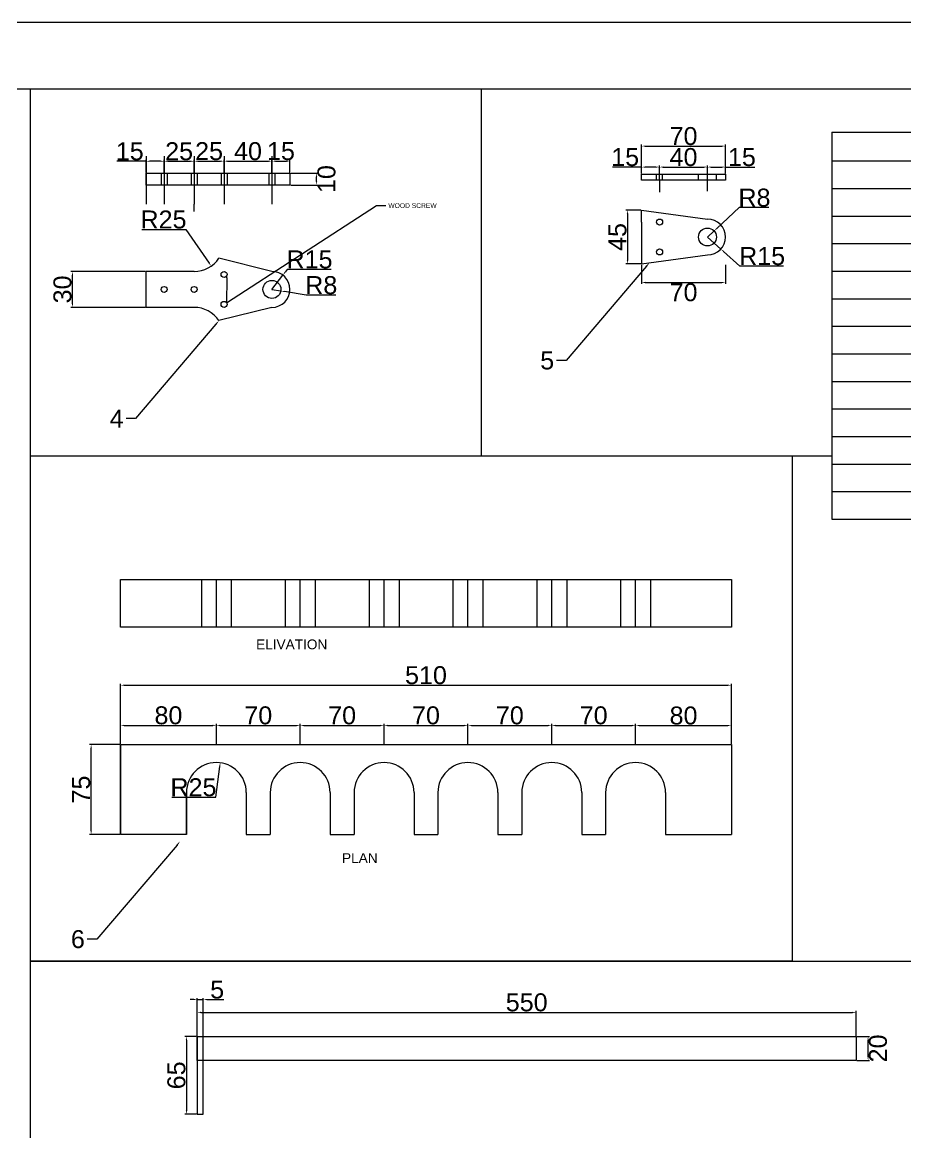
# Model space of a CAD drawing. Header units: millimetres. Extents: x -3009 to 55097, y -2803 to 5841.
# Drawn here: x 35352 to 36090, y -613 to 314 of the extents above; entities that cross this region are included whole.
import ezdxf
from ezdxf import colors
from ezdxf.entities.mleader import LeaderData, LeaderLine
from ezdxf.math import Vec2, Vec3

# ---------------------------------------------------------------- set-up
doc = ezdxf.new("R2010")
doc.units = ezdxf.units.MM
doc.layers.add('DIM', color=10, linetype='Continuous')
doc.layers.add('SC', color=5, linetype='Continuous')
doc.layers.add('PDF_PDF_PDF_NAME PLATE', color=230, linetype='Continuous', true_color=0xff007f)
doc.styles.get("Standard").update_dxf_attribs({"font": 'arial.ttf', "height": 15})
doc.dimstyles.new('DIM', dxfattribs={"dimtxt": 15, "dimasz": 3, "dimexe": 1.25, "dimexo": 0.625, "dimtad": 2, "dimtoh": 1, "dimdec": 0, "dimtxsty": 'Standard', "dimcen": 2.5, "dimclrd": 1, "dimclre": 4, "dimclrt": 1, "dimadec": 0, "dimazin": 0, "dimtfac": 1, "dimtdec": 0, "dimtmove": 0, "dimatfit": 3, "dimfxl": 1, "dimtfillclr": 4, "dimarcsym": 0})

# ---------------------------------------------------------------- blocks, each defined once
blk = doc.blocks.new('*T367')
at = {"layer": 'SC', "color": 0, "linetype": 'ByBlock', "lineweight": -2, "transparency": 16777216}
for p, q in [((0, 0), (577.34, 0)), ((0, 0), (0, -323.12)), ((577.34, 0), (577.34, -323.12)), ((0, -23.91), (577.34, -23.91)), ((192.45, -23.91), (192.45, -323.12)), ((384.89, -23.91), (384.89, -323.12)), ((0, -46.92), (577.34, -46.92)), ((0, -69.94), (577.34, -69.94)), ((0, -92.96), (577.34, -92.96)), ((0, -115.97), (577.34, -115.97)), ((0, -138.99), (577.34, -138.99)), ((0, -162.01), (577.34, -162.01)), ((0, -185.02), (577.34, -185.02)), ((0, -208.04), (577.34, -208.04)), ((0, -231.05), (577.34, -231.05)), ((0, -254.07), (577.34, -254.07)), ((0, -277.09), (577.34, -277.09)), ((0, -300.1), (577.34, -300.1)), ((0, -323.12), (577.34, -323.12))]:
    blk.add_line(p, q, dxfattribs=at)
at = {"layer": 'SC', "color": 0, "transparency": 16777216, "attachment_point": 5}
for s, insert, char_height, width in [('DATAILS OF PARTS', (288.67, -11.95), 6.6811, 576.0044), ('ITEM NO.', (96.22, -35.42), 6.681, 191.1106), ('MATERIAL', (288.67, -35.42), 6.681, 191.1106), ('QTY REQD', (481.12, -35.42), 6.681, 191.1106), ('1', (96.22, -58.43), 6.68, 191.1106), ('TEAKWOOD POLISHED', (288.67, -58.43), 6.6811, 191.1106), ('8', (481.12, -58.43), 6.68, 191.1106), ('2', (96.22, -81.45), 6.68, 191.1106), ('TEAKWOOD POLISHED', (288.67, -81.45), 6.6811, 191.1106), ('4', (481.12, -81.45), 6.68, 191.1106), ('3', (96.22, -104.46), 6.68, 191.1106), ('MS GALVD SHEET(16G)', (288.67, -104.46), 6.6811, 191.1106), ('4', (481.12, -104.46), 6.68, 191.1106), ('4', (96.22, -127.48), 6.68, 191.1106), ('AL ALLOY', (288.67, -127.48), 6.681, 191.1106), ('4', (481.12, -127.48), 6.68, 191.1106), ('5', (96.22, -150.5), 6.68, 191.1106), ('AL ALLOY', (288.67, -150.5), 6.681, 191.1106), ('4', (481.12, -150.5), 6.68, 191.1106), ('6', (96.22, -173.51), 6.68, 191.1106), ('TEAKWOOD POLISHED', (288.67, -173.51), 6.6811, 191.1106), ('4', (481.12, -173.51), 6.68, 191.1106), ('7', (96.22, -196.53), 6.68, 191.1106), ('14G AL ALLOY SHEET', (288.67, -196.53), 6.6811, 191.1106), ('4', (481.12, -196.53), 6.68, 191.1106), ('8', (96.22, -219.55), 6.68, 191.1106), ('TEAKWOOD POLISHED', (288.67, -219.55), 6.6811, 191.1106), ('4', (481.12, -219.55), 6.68, 191.1106), ('9', (96.22, -242.56), 6.68, 191.1106), ('TEAKWOOD POLISHED', (288.67, -242.56), 6.6811, 191.1106), ('4', (481.12, -242.56), 6.68, 191.1106), ('10', (96.22, -265.58), 6.681, 191.1106), ('AL ALLOY', (288.67, -265.58), 6.681, 191.1106), ('24', (481.12, -265.58), 6.681, 191.1106), ('11', (96.22, -288.59), 6.681, 191.1106), ('TEAKWOOD POLISHED', (288.67, -288.59), 6.6811, 191.1106), ('8', (481.12, -288.59), 6.68, 191.1106), ('12', (96.22, -311.61), 6.681, 191.1106), ('TEAKWOOD POLISHED', (288.67, -311.61), 6.6811, 191.1106), ('8', (481.12, -311.61), 6.68, 191.1106)]:
    blk.add_mtext(s, dxfattribs=dict(at, insert=insert, char_height=char_height, width=width))
blk = doc.blocks.new('*D427')
at = {"layer": 'Defpoints', "color": 0, "transparency": 16777216}
for p in [(35455.61, 197.87), (35455.61, 187.99), (35470.61, 187.99)]:
    blk.add_point(p, dxfattribs=at)
at = {"layer": 'DIM', "color": 1, "lineweight": -2, "transparency": 16777216}
for p, q in [((35455.61, 197.87), (35431.17, 197.87)), ((35467.61, 197.87), (35458.61, 197.87))]:
    blk.add_line(p, q, dxfattribs=at)
at = {"layer": 'DIM', "color": 4, "lineweight": -2, "transparency": 16777216}
for p, q in [((35455.61, 188.62), (35455.61, 199.12)), ((35470.61, 188.62), (35470.61, 199.12))]:
    blk.add_line(p, q, dxfattribs=at)
at = {"layer": 'DIM', "color": 1, "transparency": 16777216}
for points in [[(35458.61, 198.37), (35458.61, 197.37), (35455.61, 197.87)], [(35467.61, 198.37), (35467.61, 197.37), (35470.61, 197.87)]]:
    blk.add_solid(points, dxfattribs=at)
at = {"layer": 'DIM', "color": 1, "transparency": 16777216, "insert": (35441.89, 206.16), "char_height": 15, "attachment_point": 5}
blk.add_mtext('15', dxfattribs=at)
blk = doc.blocks.new('*D428')
at = {"layer": 'Defpoints', "color": 0, "transparency": 16777216}
for p in [(35495.61, 197.87), (35470.61, 187.99), (35495.61, 187.99)]:
    blk.add_point(p, dxfattribs=at)
at = {"layer": 'DIM', "color": 4, "lineweight": -2, "transparency": 16777216}
for p, q in [((35470.61, 188.62), (35470.61, 199.12)), ((35495.61, 188.62), (35495.61, 199.12))]:
    blk.add_line(p, q, dxfattribs=at)
at = {"layer": 'DIM', "color": 1, "lineweight": -2, "transparency": 16777216}
blk.add_line((35473.61, 197.87), (35492.61, 197.87), dxfattribs=at)
at = {"layer": 'DIM', "color": 1, "transparency": 16777216}
for points in [[(35473.61, 198.37), (35473.61, 197.37), (35470.61, 197.87)], [(35492.61, 198.37), (35492.61, 197.37), (35495.61, 197.87)]]:
    blk.add_solid(points, dxfattribs=at)
at = {"layer": 'DIM', "color": 1, "transparency": 16777216, "insert": (35483.11, 206.16), "char_height": 15, "attachment_point": 5}
blk.add_mtext('25', dxfattribs=at)
blk = doc.blocks.new('*D429')
at = {"layer": 'Defpoints', "color": 0, "transparency": 16777216}
for p in [(35520.61, 197.94), (35495.61, 187.99), (35520.61, 187.99)]:
    blk.add_point(p, dxfattribs=at)
at = {"layer": 'DIM', "color": 4, "lineweight": -2, "transparency": 16777216}
for p, q in [((35495.61, 188.62), (35495.61, 199.19)), ((35520.61, 188.62), (35520.61, 199.19))]:
    blk.add_line(p, q, dxfattribs=at)
at = {"layer": 'DIM', "color": 1, "lineweight": -2, "transparency": 16777216}
blk.add_line((35498.61, 197.94), (35517.61, 197.94), dxfattribs=at)
at = {"layer": 'DIM', "color": 1, "transparency": 16777216}
for points in [[(35498.61, 198.44), (35498.61, 197.44), (35495.61, 197.94)], [(35517.61, 198.44), (35517.61, 197.44), (35520.61, 197.94)]]:
    blk.add_solid(points, dxfattribs=at)
at = {"layer": 'DIM', "color": 1, "transparency": 16777216, "insert": (35508.11, 206.22), "char_height": 15, "attachment_point": 5}
blk.add_mtext('25', dxfattribs=at)
blk = doc.blocks.new('*D430')
at = {"layer": 'Defpoints', "color": 0, "transparency": 16777216}
for p in [(35560.61, 197.94), (35520.61, 187.99), (35560.61, 187.99)]:
    blk.add_point(p, dxfattribs=at)
at = {"layer": 'DIM', "color": 4, "lineweight": -2, "transparency": 16777216}
for p, q in [((35520.61, 188.62), (35520.61, 199.19)), ((35560.61, 188.62), (35560.61, 199.19))]:
    blk.add_line(p, q, dxfattribs=at)
at = {"layer": 'DIM', "color": 1, "lineweight": -2, "transparency": 16777216}
blk.add_line((35523.61, 197.94), (35557.61, 197.94), dxfattribs=at)
at = {"layer": 'DIM', "color": 1, "transparency": 16777216}
for points in [[(35523.61, 198.44), (35523.61, 197.44), (35520.61, 197.94)], [(35557.61, 198.44), (35557.61, 197.44), (35560.61, 197.94)]]:
    blk.add_solid(points, dxfattribs=at)
at = {"layer": 'DIM', "color": 1, "transparency": 16777216, "insert": (35540.61, 206.22), "char_height": 15, "attachment_point": 5}
blk.add_mtext('40', dxfattribs=at)
blk = doc.blocks.new('*D431')
at = {"layer": 'Defpoints', "color": 0, "transparency": 16777216}
for p in [(35575.61, 197.94), (35560.61, 187.99), (35575.61, 187.99)]:
    blk.add_point(p, dxfattribs=at)
at = {"layer": 'DIM', "color": 4, "lineweight": -2, "transparency": 16777216}
for p, q in [((35560.61, 188.62), (35560.61, 199.19)), ((35575.61, 188.62), (35575.61, 199.19))]:
    blk.add_line(p, q, dxfattribs=at)
at = {"layer": 'DIM', "color": 1, "lineweight": -2, "transparency": 16777216}
blk.add_line((35563.61, 197.94), (35572.61, 197.94), dxfattribs=at)
at = {"layer": 'DIM', "color": 1, "transparency": 16777216}
for points in [[(35563.61, 198.44), (35563.61, 197.44), (35560.61, 197.94)], [(35572.61, 198.44), (35572.61, 197.44), (35575.61, 197.94)]]:
    blk.add_solid(points, dxfattribs=at)
at = {"layer": 'DIM', "color": 1, "transparency": 16777216, "insert": (35568.11, 206.22), "char_height": 15, "attachment_point": 5}
blk.add_mtext('15', dxfattribs=at)
blk = doc.blocks.new('*D432')
at = {"layer": 'Defpoints', "color": 0, "transparency": 16777216}
for p in [(35575.61, 187.99), (35597.87, 187.99), (35575.61, 177.99)]:
    blk.add_point(p, dxfattribs=at)
at = {"layer": 'DIM', "color": 4, "lineweight": -2, "transparency": 16777216}
for p, q in [((35576.23, 187.99), (35599.12, 187.99)), ((35576.23, 177.99), (35599.12, 177.99))]:
    blk.add_line(p, q, dxfattribs=at)
at = {"layer": 'DIM', "color": 1, "lineweight": -2, "transparency": 16777216}
blk.add_line((35597.87, 180.99), (35597.87, 184.99), dxfattribs=at)
at = {"layer": 'DIM', "color": 1, "transparency": 16777216}
for points in [[(35597.37, 184.99), (35598.37, 184.99), (35597.87, 187.99)], [(35597.37, 180.99), (35598.37, 180.99), (35597.87, 177.99)]]:
    blk.add_solid(points, dxfattribs=at)
at = {"layer": 'DIM', "color": 1, "transparency": 16777216, "insert": (35606.16, 182.99), "char_height": 15, "attachment_point": 5, "rotation": 90}
blk.add_mtext('10', dxfattribs=at)
blk = doc.blocks.new('*D375')
at = {"layer": 'Defpoints', "color": 0, "transparency": 16777216}
for p in [(35569.71, 102.77), (35560.61, 90.84)]:
    blk.add_point(p, dxfattribs=at)
at = {"layer": 'DIM', "color": 1, "lineweight": -2, "transparency": 16777216}
for p, q in [((35560.61, 90.84), (35569.71, 102.77)), ((35573.35, 107.54), (35571.53, 105.15)), ((35609.93, 107.54), (35573.35, 107.54))]:
    blk.add_line(p, q, dxfattribs=at)
at = {"layer": 'DIM', "color": 1, "transparency": 16777216}
blk.add_solid([(35571.13, 105.46), (35571.93, 104.85), (35569.71, 102.77)], dxfattribs=at)
at = {"layer": 'DIM', "color": 1, "transparency": 16777216, "insert": (35591.95, 115.82), "char_height": 15, "attachment_point": 5}
blk.add_mtext('R15', dxfattribs=at)
blk = doc.blocks.new('*D376')
at = {"layer": 'Defpoints', "color": 0, "transparency": 16777216}
for p in [(35560.61, 90.84), (35568.01, 89.6)]:
    blk.add_point(p, dxfattribs=at)
at = {"layer": 'DIM', "color": 1, "lineweight": -2, "transparency": 16777216}
for p, q in [((35560.61, 90.84), (35568.01, 89.6)), ((35589.03, 86.07), (35570.96, 89.1)), ((35613.87, 86.07), (35589.03, 86.07))]:
    blk.add_line(p, q, dxfattribs=at)
at = {"layer": 'DIM', "color": 1, "transparency": 16777216}
blk.add_solid([(35571.05, 89.6), (35570.88, 88.61), (35568.01, 89.6)], dxfattribs=at)
at = {"layer": 'DIM', "color": 1, "transparency": 16777216, "insert": (35601.76, 94.35), "char_height": 15, "attachment_point": 5}
blk.add_mtext('R8', dxfattribs=at)
blk = doc.blocks.new('*D377')
at = {"layer": 'Defpoints', "color": 0, "transparency": 16777216}
for p in [(35495.61, 130.84), (35509.86, 110.3)]:
    blk.add_point(p, dxfattribs=at)
at = {"layer": 'DIM', "color": 1, "lineweight": -2, "transparency": 16777216}
for p, q in [((35452.08, 140.87), (35488.66, 140.87)), ((35488.66, 140.87), (35508.15, 112.76))]:
    blk.add_line(p, q, dxfattribs=at)
at = {"layer": 'DIM', "color": 1, "transparency": 16777216}
blk.add_solid([(35508.56, 113.05), (35507.74, 112.48), (35509.86, 110.3)], dxfattribs=at)
at = {"layer": 'DIM', "color": 1, "transparency": 16777216, "insert": (35470.05, 149.15), "char_height": 15, "attachment_point": 5}
blk.add_mtext('R25', dxfattribs=at)
blk = doc.blocks.new('*D433')
at = {"layer": 'Defpoints', "color": 0, "transparency": 16777216}
for p in [(35394.06, 105.84), (35455.61, 105.84), (35455.61, 75.84)]:
    blk.add_point(p, dxfattribs=at)
at = {"layer": 'DIM', "color": 4, "lineweight": -2, "transparency": 16777216}
for p, q in [((35454.98, 105.84), (35392.81, 105.84)), ((35454.98, 75.84), (35392.81, 75.84))]:
    blk.add_line(p, q, dxfattribs=at)
at = {"layer": 'DIM', "color": 1, "lineweight": -2, "transparency": 16777216}
blk.add_line((35394.06, 78.84), (35394.06, 102.84), dxfattribs=at)
at = {"layer": 'DIM', "color": 1, "transparency": 16777216}
for points in [[(35393.56, 102.84), (35394.56, 102.84), (35394.06, 105.84)], [(35393.56, 78.84), (35394.56, 78.84), (35394.06, 75.84)]]:
    blk.add_solid(points, dxfattribs=at)
at = {"layer": 'DIM', "color": 1, "transparency": 16777216, "insert": (35385.77, 90.84), "char_height": 15, "attachment_point": 5, "rotation": 90}
blk.add_mtext('30', dxfattribs=at)
blk = doc.blocks.new('*D423')
at = {"layer": 'Defpoints', "color": 0, "transparency": 16777216}
for p in [(35939.19, 210.52), (35869.19, 187.14), (35939.19, 187.14)]:
    blk.add_point(p, dxfattribs=at)
at = {"layer": 'DIM', "color": 4, "lineweight": -2, "transparency": 16777216}
for p, q in [((35869.19, 187.77), (35869.19, 211.77)), ((35939.19, 187.77), (35939.19, 211.77))]:
    blk.add_line(p, q, dxfattribs=at)
at = {"layer": 'DIM', "color": 1, "lineweight": -2, "transparency": 16777216}
blk.add_line((35872.19, 210.52), (35936.19, 210.52), dxfattribs=at)
at = {"layer": 'DIM', "color": 1, "transparency": 16777216}
for points in [[(35872.19, 211.02), (35872.19, 210.02), (35869.19, 210.52)], [(35936.19, 211.02), (35936.19, 210.02), (35939.19, 210.52)]]:
    blk.add_solid(points, dxfattribs=at)
at = {"layer": 'DIM', "color": 1, "transparency": 16777216, "insert": (35904.19, 218.81), "char_height": 15, "attachment_point": 5}
blk.add_mtext('70', dxfattribs=at)
blk = doc.blocks.new('*D424')
at = {"layer": 'Defpoints', "color": 0, "transparency": 16777216}
for p in [(35869.19, 193), (35869.19, 187.14), (35884.19, 187.14)]:
    blk.add_point(p, dxfattribs=at)
at = {"layer": 'DIM', "color": 1, "lineweight": -2, "transparency": 16777216}
for p, q in [((35869.19, 193), (35844.75, 193)), ((35881.19, 193), (35872.19, 193))]:
    blk.add_line(p, q, dxfattribs=at)
at = {"layer": 'DIM', "color": 4, "lineweight": -2, "transparency": 16777216}
for p, q in [((35869.19, 187.77), (35869.19, 194.25)), ((35884.19, 187.77), (35884.19, 194.25))]:
    blk.add_line(p, q, dxfattribs=at)
at = {"layer": 'DIM', "color": 1, "transparency": 16777216}
for points in [[(35872.19, 193.5), (35872.19, 192.5), (35869.19, 193)], [(35881.19, 193.5), (35881.19, 192.5), (35884.19, 193)]]:
    blk.add_solid(points, dxfattribs=at)
at = {"layer": 'DIM', "color": 1, "transparency": 16777216, "insert": (35855.47, 201.28), "char_height": 15, "attachment_point": 5}
blk.add_mtext('15', dxfattribs=at)
blk = doc.blocks.new('*D425')
at = {"layer": 'Defpoints', "color": 0, "transparency": 16777216}
for p in [(35884.19, 187.14), (35924.19, 193), (35924.19, 187.14)]:
    blk.add_point(p, dxfattribs=at)
at = {"layer": 'DIM', "color": 4, "lineweight": -2, "transparency": 16777216}
for p, q in [((35884.19, 187.77), (35884.19, 194.25)), ((35924.19, 187.77), (35924.19, 194.25))]:
    blk.add_line(p, q, dxfattribs=at)
at = {"layer": 'DIM', "color": 1, "lineweight": -2, "transparency": 16777216}
blk.add_line((35887.19, 193), (35921.19, 193), dxfattribs=at)
at = {"layer": 'DIM', "color": 1, "transparency": 16777216}
for points in [[(35887.19, 193.5), (35887.19, 192.5), (35884.19, 193)], [(35921.19, 193.5), (35921.19, 192.5), (35924.19, 193)]]:
    blk.add_solid(points, dxfattribs=at)
at = {"layer": 'DIM', "color": 1, "transparency": 16777216, "insert": (35904.19, 201.28), "char_height": 15, "attachment_point": 5}
blk.add_mtext('40', dxfattribs=at)
blk = doc.blocks.new('*D371')
at = {"layer": 'Defpoints', "color": 0, "transparency": 16777216}
for p in [(35924.19, 187.14), (35939.19, 193), (35939.19, 187.14)]:
    blk.add_point(p, dxfattribs=at)
at = {"layer": 'DIM', "color": 4, "lineweight": -2, "transparency": 16777216}
for p, q in [((35924.19, 187.77), (35924.19, 194.25)), ((35939.19, 187.77), (35939.19, 194.25))]:
    blk.add_line(p, q, dxfattribs=at)
at = {"layer": 'DIM', "color": 1, "lineweight": -2, "transparency": 16777216}
for p, q in [((35927.19, 193), (35936.19, 193)), ((35939.19, 193), (35963.63, 193))]:
    blk.add_line(p, q, dxfattribs=at)
at = {"layer": 'DIM', "color": 1, "transparency": 16777216}
for points in [[(35927.19, 193.5), (35927.19, 192.5), (35924.19, 193)], [(35936.19, 193.5), (35936.19, 192.5), (35939.19, 193)]]:
    blk.add_solid(points, dxfattribs=at)
at = {"layer": 'DIM', "color": 1, "transparency": 16777216, "insert": (35952.91, 201.28), "char_height": 15, "attachment_point": 5}
blk.add_mtext('15', dxfattribs=at)
blk = doc.blocks.new('*D426')
at = {"layer": 'Defpoints', "color": 0, "transparency": 16777216}
for p in [(35869.19, 157.12), (35857.33, 112.12), (35869.19, 112.12)]:
    blk.add_point(p, dxfattribs=at)
at = {"layer": 'DIM', "color": 4, "lineweight": -2, "transparency": 16777216}
for p, q in [((35868.56, 157.12), (35856.08, 157.12)), ((35868.56, 112.12), (35856.08, 112.12))]:
    blk.add_line(p, q, dxfattribs=at)
at = {"layer": 'DIM', "color": 1, "lineweight": -2, "transparency": 16777216}
blk.add_line((35857.33, 154.12), (35857.33, 115.12), dxfattribs=at)
at = {"layer": 'DIM', "color": 1, "transparency": 16777216}
for points in [[(35856.83, 154.12), (35857.83, 154.12), (35857.33, 157.12)], [(35856.83, 115.12), (35857.83, 115.12), (35857.33, 112.12)]]:
    blk.add_solid(points, dxfattribs=at)
at = {"layer": 'DIM', "color": 1, "transparency": 16777216, "insert": (35849.07, 134.62), "char_height": 15, "attachment_point": 5, "rotation": 90}
blk.add_mtext('45', dxfattribs=at)
blk = doc.blocks.new('*D372')
at = {"layer": 'Defpoints', "color": 0, "transparency": 16777216}
for p in [(35929.69, 139.71), (35924.19, 134.62)]:
    blk.add_point(p, dxfattribs=at)
at = {"layer": 'DIM', "color": 1, "lineweight": -2, "transparency": 16777216}
for p, q in [((35950.67, 159.14), (35931.89, 141.75)), ((35975.52, 159.14), (35950.67, 159.14)), ((35924.19, 134.62), (35929.69, 139.71))]:
    blk.add_line(p, q, dxfattribs=at)
at = {"layer": 'DIM', "color": 1, "transparency": 16777216}
blk.add_solid([(35931.55, 142.12), (35932.23, 141.38), (35929.69, 139.71)], dxfattribs=at)
at = {"layer": 'DIM', "color": 1, "transparency": 16777216, "insert": (35963.41, 167.42), "char_height": 15, "attachment_point": 5}
blk.add_mtext('R8', dxfattribs=at)
blk = doc.blocks.new('*D373')
at = {"layer": 'Defpoints', "color": 0, "transparency": 16777216}
for p in [(35924.19, 134.62), (35935.34, 124.59)]:
    blk.add_point(p, dxfattribs=at)
at = {"layer": 'DIM', "color": 1, "lineweight": -2, "transparency": 16777216}
for p, q in [((35924.19, 134.62), (35935.34, 124.59)), ((35951.19, 110.34), (35937.57, 122.58)), ((35987.77, 110.34), (35951.19, 110.34))]:
    blk.add_line(p, q, dxfattribs=at)
at = {"layer": 'DIM', "color": 1, "transparency": 16777216}
blk.add_solid([(35937.91, 122.95), (35937.24, 122.21), (35935.34, 124.59)], dxfattribs=at)
at = {"layer": 'DIM', "color": 1, "transparency": 16777216, "insert": (35969.8, 118.62), "char_height": 15, "attachment_point": 5}
blk.add_mtext('R15', dxfattribs=at)
blk = doc.blocks.new('*D374')
at = {"layer": 'Defpoints', "color": 0, "transparency": 16777216}
for p in [(35869.19, 112.12), (35939.19, 112.12), (35939.19, 96.7)]:
    blk.add_point(p, dxfattribs=at)
at = {"layer": 'SC', "color": 4, "lineweight": -2, "transparency": 16777216}
for p, q in [((35869.19, 111.49), (35869.19, 95.45)), ((35939.19, 111.49), (35939.19, 95.45))]:
    blk.add_line(p, q, dxfattribs=at)
at = {"layer": 'SC', "color": 1, "lineweight": -2, "transparency": 16777216}
blk.add_line((35872.19, 96.7), (35936.19, 96.7), dxfattribs=at)
at = {"layer": 'SC', "color": 1, "transparency": 16777216}
for points in [[(35872.19, 97.2), (35872.19, 96.2), (35869.19, 96.7)], [(35936.19, 97.2), (35936.19, 96.2), (35939.19, 96.7)]]:
    blk.add_solid(points, dxfattribs=at)
at = {"layer": 'SC', "color": 1, "transparency": 16777216, "insert": (35904.19, 88.42), "char_height": 15, "attachment_point": 5}
blk.add_mtext('70', dxfattribs=at)
blk = doc.blocks.new('*D441')
at = {"layer": 'Defpoints', "color": 0, "transparency": 16777216}
for p in [(35944.18, -239.67), (35434.18, -289.27), (35944.18, -289.27)]:
    blk.add_point(p, dxfattribs=at)
at = {"layer": 'DIM', "color": 4, "lineweight": -2, "transparency": 16777216}
for p, q in [((35434.18, -288.64), (35434.18, -238.42)), ((35944.18, -288.64), (35944.18, -238.42))]:
    blk.add_line(p, q, dxfattribs=at)
at = {"layer": 'DIM', "color": 1, "lineweight": -2, "transparency": 16777216}
blk.add_line((35437.18, -239.67), (35941.18, -239.67), dxfattribs=at)
at = {"layer": 'DIM', "color": 1, "transparency": 16777216}
for points in [[(35437.18, -239.17), (35437.18, -240.17), (35434.18, -239.67)], [(35941.18, -239.17), (35941.18, -240.17), (35944.18, -239.67)]]:
    blk.add_solid(points, dxfattribs=at)
at = {"layer": 'DIM', "color": 1, "transparency": 16777216, "insert": (35689.18, -231.38), "char_height": 15, "attachment_point": 5}
blk.add_mtext('510', dxfattribs=at)
blk = doc.blocks.new('*D379')
at = {"layer": 'Defpoints', "color": 0, "transparency": 16777216}
for p in [(35514.18, -273.17), (35434.18, -289.27), (35514.18, -289.27)]:
    blk.add_point(p, dxfattribs=at)
at = {"layer": 'DIM', "color": 4, "lineweight": -2, "transparency": 16777216}
for p, q in [((35434.18, -288.64), (35434.18, -271.92)), ((35514.18, -288.64), (35514.18, -271.92))]:
    blk.add_line(p, q, dxfattribs=at)
at = {"layer": 'DIM', "color": 1, "lineweight": -2, "transparency": 16777216}
blk.add_line((35437.18, -273.17), (35511.18, -273.17), dxfattribs=at)
at = {"layer": 'DIM', "color": 1, "transparency": 16777216}
for points in [[(35437.18, -272.67), (35437.18, -273.67), (35434.18, -273.17)], [(35511.18, -272.67), (35511.18, -273.67), (35514.18, -273.17)]]:
    blk.add_solid(points, dxfattribs=at)
at = {"layer": 'DIM', "color": 1, "transparency": 16777216, "insert": (35474.18, -264.89), "char_height": 15, "attachment_point": 5}
blk.add_mtext('80', dxfattribs=at)
blk = doc.blocks.new('*D380')
at = {"layer": 'Defpoints', "color": 0, "transparency": 16777216}
for p in [(35584.18, -273.22), (35514.18, -289.27), (35584.18, -289.27)]:
    blk.add_point(p, dxfattribs=at)
at = {"layer": 'DIM', "color": 4, "lineweight": -2, "transparency": 16777216}
for p, q in [((35514.18, -288.64), (35514.18, -271.97)), ((35584.18, -288.64), (35584.18, -271.97))]:
    blk.add_line(p, q, dxfattribs=at)
at = {"layer": 'DIM', "color": 1, "lineweight": -2, "transparency": 16777216}
blk.add_line((35517.18, -273.22), (35581.18, -273.22), dxfattribs=at)
at = {"layer": 'DIM', "color": 1, "transparency": 16777216}
for points in [[(35517.18, -272.72), (35517.18, -273.72), (35514.18, -273.22)], [(35581.18, -272.72), (35581.18, -273.72), (35584.18, -273.22)]]:
    blk.add_solid(points, dxfattribs=at)
at = {"layer": 'DIM', "color": 1, "transparency": 16777216, "insert": (35549.18, -264.93), "char_height": 15, "attachment_point": 5}
blk.add_mtext('70', dxfattribs=at)
blk = doc.blocks.new('*D381')
at = {"layer": 'Defpoints', "color": 0, "transparency": 16777216}
for p in [(35654.18, -273.22), (35584.18, -289.27), (35654.18, -289.27)]:
    blk.add_point(p, dxfattribs=at)
at = {"layer": 'DIM', "color": 4, "lineweight": -2, "transparency": 16777216}
for p, q in [((35584.18, -288.64), (35584.18, -271.97)), ((35654.18, -288.64), (35654.18, -271.97))]:
    blk.add_line(p, q, dxfattribs=at)
at = {"layer": 'DIM', "color": 1, "lineweight": -2, "transparency": 16777216}
blk.add_line((35587.18, -273.22), (35651.18, -273.22), dxfattribs=at)
at = {"layer": 'DIM', "color": 1, "transparency": 16777216}
for points in [[(35587.18, -272.72), (35587.18, -273.72), (35584.18, -273.22)], [(35651.18, -272.72), (35651.18, -273.72), (35654.18, -273.22)]]:
    blk.add_solid(points, dxfattribs=at)
at = {"layer": 'DIM', "color": 1, "transparency": 16777216, "insert": (35619.18, -264.93), "char_height": 15, "attachment_point": 5}
blk.add_mtext('70', dxfattribs=at)
blk = doc.blocks.new('*D382')
at = {"layer": 'Defpoints', "color": 0, "transparency": 16777216}
for p in [(35724.18, -273.22), (35654.18, -289.27), (35724.18, -289.27)]:
    blk.add_point(p, dxfattribs=at)
at = {"layer": 'DIM', "color": 4, "lineweight": -2, "transparency": 16777216}
for p, q in [((35654.18, -288.64), (35654.18, -271.97)), ((35724.18, -288.64), (35724.18, -271.97))]:
    blk.add_line(p, q, dxfattribs=at)
at = {"layer": 'DIM', "color": 1, "lineweight": -2, "transparency": 16777216}
blk.add_line((35657.18, -273.22), (35721.18, -273.22), dxfattribs=at)
at = {"layer": 'DIM', "color": 1, "transparency": 16777216}
for points in [[(35657.18, -272.72), (35657.18, -273.72), (35654.18, -273.22)], [(35721.18, -272.72), (35721.18, -273.72), (35724.18, -273.22)]]:
    blk.add_solid(points, dxfattribs=at)
at = {"layer": 'DIM', "color": 1, "transparency": 16777216, "insert": (35689.18, -264.93), "char_height": 15, "attachment_point": 5}
blk.add_mtext('70', dxfattribs=at)
blk = doc.blocks.new('*D383')
at = {"layer": 'Defpoints', "color": 0, "transparency": 16777216}
for p in [(35794.18, -273.22), (35724.18, -289.27), (35794.18, -289.27)]:
    blk.add_point(p, dxfattribs=at)
at = {"layer": 'DIM', "color": 4, "lineweight": -2, "transparency": 16777216}
for p, q in [((35724.18, -288.64), (35724.18, -271.97)), ((35794.18, -288.64), (35794.18, -271.97))]:
    blk.add_line(p, q, dxfattribs=at)
at = {"layer": 'DIM', "color": 1, "lineweight": -2, "transparency": 16777216}
blk.add_line((35727.18, -273.22), (35791.18, -273.22), dxfattribs=at)
at = {"layer": 'DIM', "color": 1, "transparency": 16777216}
for points in [[(35727.18, -272.72), (35727.18, -273.72), (35724.18, -273.22)], [(35791.18, -272.72), (35791.18, -273.72), (35794.18, -273.22)]]:
    blk.add_solid(points, dxfattribs=at)
at = {"layer": 'DIM', "color": 1, "transparency": 16777216, "insert": (35759.18, -264.93), "char_height": 15, "attachment_point": 5}
blk.add_mtext('70', dxfattribs=at)
blk = doc.blocks.new('*D384')
at = {"layer": 'Defpoints', "color": 0, "transparency": 16777216}
for p in [(35864.18, -273.22), (35794.18, -289.27), (35864.18, -289.27)]:
    blk.add_point(p, dxfattribs=at)
at = {"layer": 'DIM', "color": 4, "lineweight": -2, "transparency": 16777216}
for p, q in [((35794.18, -288.64), (35794.18, -271.97)), ((35864.18, -288.64), (35864.18, -271.97))]:
    blk.add_line(p, q, dxfattribs=at)
at = {"layer": 'DIM', "color": 1, "lineweight": -2, "transparency": 16777216}
blk.add_line((35797.18, -273.22), (35861.18, -273.22), dxfattribs=at)
at = {"layer": 'DIM', "color": 1, "transparency": 16777216}
for points in [[(35797.18, -272.72), (35797.18, -273.72), (35794.18, -273.22)], [(35861.18, -272.72), (35861.18, -273.72), (35864.18, -273.22)]]:
    blk.add_solid(points, dxfattribs=at)
at = {"layer": 'DIM', "color": 1, "transparency": 16777216, "insert": (35829.18, -264.93), "char_height": 15, "attachment_point": 5}
blk.add_mtext('70', dxfattribs=at)
blk = doc.blocks.new('*D385')
at = {"layer": 'Defpoints', "color": 0, "transparency": 16777216}
for p in [(35944.18, -273.35), (35864.18, -289.27), (35944.18, -289.27)]:
    blk.add_point(p, dxfattribs=at)
at = {"layer": 'DIM', "color": 4, "lineweight": -2, "transparency": 16777216}
for p, q in [((35864.18, -288.64), (35864.18, -272.1)), ((35944.18, -288.64), (35944.18, -272.1))]:
    blk.add_line(p, q, dxfattribs=at)
at = {"layer": 'DIM', "color": 1, "lineweight": -2, "transparency": 16777216}
blk.add_line((35867.18, -273.35), (35941.18, -273.35), dxfattribs=at)
at = {"layer": 'DIM', "color": 1, "transparency": 16777216}
for points in [[(35867.18, -272.85), (35867.18, -273.85), (35864.18, -273.35)], [(35941.18, -272.85), (35941.18, -273.85), (35944.18, -273.35)]]:
    blk.add_solid(points, dxfattribs=at)
at = {"layer": 'DIM', "color": 1, "transparency": 16777216, "insert": (35904.18, -265.07), "char_height": 15, "attachment_point": 5}
blk.add_mtext('80', dxfattribs=at)
blk = doc.blocks.new('*D442')
at = {"layer": 'Defpoints', "color": 0, "transparency": 16777216}
for p in [(35409.66, -289.27), (35434.18, -289.27), (35434.18, -364.27)]:
    blk.add_point(p, dxfattribs=at)
at = {"layer": 'DIM', "color": 4, "lineweight": -2, "transparency": 16777216}
for p, q in [((35433.56, -289.27), (35408.41, -289.27)), ((35433.56, -364.27), (35408.41, -364.27))]:
    blk.add_line(p, q, dxfattribs=at)
at = {"layer": 'DIM', "color": 1, "lineweight": -2, "transparency": 16777216}
blk.add_line((35409.66, -361.27), (35409.66, -292.27), dxfattribs=at)
at = {"layer": 'DIM', "color": 1, "transparency": 16777216}
for points in [[(35409.16, -292.27), (35410.16, -292.27), (35409.66, -289.27)], [(35409.16, -361.27), (35410.16, -361.27), (35409.66, -364.27)]]:
    blk.add_solid(points, dxfattribs=at)
at = {"layer": 'DIM', "color": 1, "transparency": 16777216, "insert": (35401.41, -326.77), "char_height": 15, "attachment_point": 5, "rotation": 90}
blk.add_mtext('75', dxfattribs=at)
blk = doc.blocks.new('*D465')
at = {"layer": 'Defpoints', "color": 0, "transparency": 16777216}
for p in [(36048.25, -532.97), (36058.25, -532.97), (36048.25, -552.97)]:
    blk.add_point(p, dxfattribs=at)
at = {"layer": 'DIM', "color": 4, "lineweight": -2, "transparency": 16777216}
for p, q in [((36048.88, -532.97), (36059.5, -532.97)), ((36048.88, -552.97), (36059.5, -552.97))]:
    blk.add_line(p, q, dxfattribs=at)
at = {"layer": 'DIM', "color": 1, "lineweight": -2, "transparency": 16777216}
blk.add_line((36058.25, -549.97), (36058.25, -535.97), dxfattribs=at)
at = {"layer": 'DIM', "color": 1, "transparency": 16777216}
for points in [[(36057.75, -535.97), (36058.75, -535.97), (36058.25, -532.97)], [(36057.75, -549.97), (36058.75, -549.97), (36058.25, -552.97)]]:
    blk.add_solid(points, dxfattribs=at)
at = {"layer": 'DIM', "color": 1, "transparency": 16777216, "insert": (36066.53, -542.97), "char_height": 15, "attachment_point": 5, "rotation": 90}
blk.add_mtext('20', dxfattribs=at)
blk = doc.blocks.new('*D466')
at = {"layer": 'Defpoints', "color": 0, "transparency": 16777216}
for p in [(35503.25, -502.15), (35498.25, -532.97), (35503.25, -532.97)]:
    blk.add_point(p, dxfattribs=at)
at = {"layer": 'DIM', "color": 1, "lineweight": -2, "transparency": 16777216}
for p, q in [((35495.25, -502.15), (35492.25, -502.15)), ((35498.25, -502.15), (35503.25, -502.15)), ((35506.25, -502.15), (35520.45, -502.15))]:
    blk.add_line(p, q, dxfattribs=at)
at = {"layer": 'DIM', "color": 4, "lineweight": -2, "transparency": 16777216}
for p, q in [((35498.25, -532.34), (35498.25, -500.9)), ((35503.25, -532.34), (35503.25, -500.9))]:
    blk.add_line(p, q, dxfattribs=at)
at = {"layer": 'DIM', "color": 1, "transparency": 16777216}
for points in [[(35495.25, -501.65), (35495.25, -502.65), (35498.25, -502.15)], [(35506.25, -501.65), (35506.25, -502.65), (35503.25, -502.15)]]:
    blk.add_solid(points, dxfattribs=at)
at = {"layer": 'DIM', "color": 1, "transparency": 16777216, "insert": (35514.85, -493.9), "char_height": 15, "attachment_point": 5}
blk.add_mtext('5', dxfattribs=at)
blk = doc.blocks.new('*D467')
at = {"layer": 'Defpoints', "color": 0, "transparency": 16777216}
for p in [(36048.25, -512.86), (35498.25, -532.97), (36048.25, -532.97)]:
    blk.add_point(p, dxfattribs=at)
at = {"layer": 'DIM', "color": 4, "lineweight": -2, "transparency": 16777216}
for p, q in [((35498.25, -532.34), (35498.25, -511.61)), ((36048.25, -532.34), (36048.25, -511.61))]:
    blk.add_line(p, q, dxfattribs=at)
at = {"layer": 'DIM', "color": 1, "lineweight": -2, "transparency": 16777216}
blk.add_line((35501.25, -512.86), (36045.25, -512.86), dxfattribs=at)
at = {"layer": 'DIM', "color": 1, "transparency": 16777216}
for points in [[(35501.25, -512.36), (35501.25, -513.36), (35498.25, -512.86)], [(36045.25, -512.36), (36045.25, -513.36), (36048.25, -512.86)]]:
    blk.add_solid(points, dxfattribs=at)
at = {"layer": 'DIM', "color": 1, "transparency": 16777216, "insert": (35773.25, -504.58), "char_height": 15, "attachment_point": 5}
blk.add_mtext('550', dxfattribs=at)
blk = doc.blocks.new('*D365')
at = {"color": 1, "lineweight": -2, "transparency": 16777216}
for p, q in [((35513.67, -333.23), (35517.01, -307.45)), ((35477.09, -333.23), (35513.67, -333.23))]:
    blk.add_line(p, q, dxfattribs=at)
at = {"color": 1, "transparency": 16777216}
blk.add_solid([(35516.51, -307.39), (35517.5, -307.52), (35517.39, -304.48)], dxfattribs=at)
at = {"layer": 'Defpoints', "color": 0, "transparency": 16777216}
for p in [(35517.39, -304.48), (35514.18, -329.27)]:
    blk.add_point(p, dxfattribs=at)
at = {"color": 1, "transparency": 16777216, "insert": (35495.07, -324.94), "char_height": 15, "attachment_point": 5}
blk.add_mtext('R25', dxfattribs=at)
blk = doc.blocks.new('*D397')
at = {"layer": 'Defpoints', "color": 0, "transparency": 16777216}
for p in [(35498.25, -532.97), (35489.17, -597.97), (35498.25, -597.97)]:
    blk.add_point(p, dxfattribs=at)
at = {"layer": 'DIM', "color": 4, "lineweight": -2, "transparency": 16777216}
for p, q in [((35497.63, -532.97), (35487.92, -532.97)), ((35497.63, -597.97), (35487.92, -597.97))]:
    blk.add_line(p, q, dxfattribs=at)
at = {"layer": 'DIM', "color": 1, "lineweight": -2, "transparency": 16777216}
blk.add_line((35489.17, -535.97), (35489.17, -594.97), dxfattribs=at)
at = {"layer": 'DIM', "color": 1, "transparency": 16777216}
for points in [[(35488.67, -535.97), (35489.67, -535.97), (35489.17, -532.97)], [(35488.67, -594.97), (35489.67, -594.97), (35489.17, -597.97)]]:
    blk.add_solid(points, dxfattribs=at)
at = {"layer": 'DIM', "color": 1, "transparency": 16777216, "insert": (35480.88, -565.47), "char_height": 15, "attachment_point": 5, "rotation": 90}
blk.add_mtext('65', dxfattribs=at)

msp = doc.modelspace()

# ---------------------------------------------------------------- linework, layer by layer
at = {"color": 252, "true_color": 0x939598}
for p, q in [((35359.05, -1072.68), (35359.05, 258.29)), ((35735.48, -48.13), (35735.48, 258.29)), ((35359.05, -48.13), (36027.89, -48.13)), ((35994.82, -48.13), (35994.82, -470)), ((35359.05, -470), (36191.37, -470))]:
    msp.add_line(p, q, dxfattribs=at)
for p, q in [((35455.61, 202.21), (35455.61, 162.17)), ((35470.61, 202.21), (35470.61, 162.17)), ((35495.61, 202.21), (35495.61, 162.17)), ((35520.61, 202.21), (35520.61, 162.17)), ((35560.61, 202.21), (35560.61, 162.17)), ((35455.61, 187.99), (35470.61, 187.99)), ((35455.61, 177.99), (35455.61, 187.99)), ((35468.11, 187.99), (35468.11, 177.99)), ((35470.61, 187.99), (35495.61, 187.99)), ((35473.11, 187.99), (35473.11, 177.99)), ((35493.11, 187.99), (35493.11, 177.99)), ((35495.61, 187.99), (35520.61, 187.99)), ((35498.11, 187.99), (35498.11, 177.99)), ((35518.11, 187.99), (35518.11, 177.99)), ((35520.61, 187.99), (35560.61, 187.99)), ((35523.11, 187.99), (35523.11, 177.99)), ((35558.11, 187.99), (35558.11, 177.99)), ((35560.61, 187.99), (35575.61, 187.99)), ((35563.11, 187.99), (35563.11, 177.99)), ((35575.61, 187.99), (35575.61, 177.99)), ((35869.19, 187.14), (35884.19, 187.14)), ((35869.19, 182.14), (35869.19, 187.14)), ((35881.69, 182.14), (35881.69, 187.14)), ((35884.19, 182.14), (35884.19, 192.69)), ((35884.19, 187.14), (35924.19, 187.14)), ((35886.69, 182.14), (35886.69, 187.14)), ((35916.69, 182.14), (35916.69, 187.14)), ((35924.19, 172.83), (35924.19, 192.66)), ((35924.19, 187.14), (35939.19, 187.14)), ((35931.69, 182.14), (35931.69, 187.14)), ((35939.19, 187.14), (35939.19, 182.14)), ((35575.61, 177.99), (35455.61, 177.99)), ((35939.19, 182.14), (35869.19, 182.14)), ((35884.19, 182.14), (35884.19, 171.97)), ((35495.61, 155.84), (35495.61, 162.17)), ((35869.19, 147.12), (35869.19, 157.12)), ((35869.19, 157.12), (35924.19, 149.62)), ((35869.19, 147.12), (35869.19, 122.12)), ((35869.19, 122.12), (35869.19, 112.12)), ((35560.61, 105.84), (35516.36, 116.9)), ((35869.19, 112.12), (35924.19, 119.62)), ((35455.61, 75.84), (35455.61, 105.84)), ((35495.61, 105.84), (35455.61, 105.84)), ((35495.61, 75.84), (35455.61, 75.84)), ((35560.61, 75.84), (35516.36, 64.78)), ((35434.18, -151.3), (35944.18, -151.3)), ((35434.18, -191.3), (35434.18, -151.3)), ((35501.68, -151.3), (35526.68, -151.3)), ((35501.68, -151.3), (35501.68, -191.3)), ((35514.18, -191.3), (35514.18, -151.3)), ((35526.68, -151.3), (35526.68, -191.3)), ((35571.68, -151.3), (35571.68, -191.3)), ((35584.18, -191.3), (35584.18, -151.3)), ((35596.68, -151.3), (35596.68, -191.3)), ((35641.68, -151.3), (35641.68, -191.3)), ((35654.18, -191.3), (35654.18, -151.3)), ((35666.68, -151.3), (35666.68, -191.3)), ((35711.68, -151.3), (35711.68, -191.3)), ((35724.18, -191.3), (35724.18, -151.3)), ((35736.68, -151.3), (35736.68, -191.3)), ((35781.68, -151.3), (35781.68, -191.3)), ((35794.18, -191.3), (35794.18, -151.3)), ((35806.68, -151.3), (35806.68, -191.3)), ((35851.68, -151.3), (35851.68, -191.3)), ((35864.18, -191.3), (35864.18, -151.3)), ((35876.68, -151.3), (35876.68, -191.3)), ((35944.18, -151.3), (35944.18, -191.3)), ((35944.18, -191.3), (35434.18, -191.3)), ((35434.18, -289.27), (35434.18, -364.27)), ((35434.18, -364.27), (35434.18, -289.27)), ((35434.18, -289.27), (35944.18, -289.27)), ((35944.18, -289.27), (35944.18, -364.27)), ((35489.18, -329.27), (35489.18, -364.27)), ((35489.18, -364.27), (35489.18, -329.27)), ((35539.18, -329.27), (35539.18, -364.27)), ((35559.18, -329.27), (35559.18, -364.27)), ((35609.18, -329.27), (35609.18, -364.27)), ((35629.18, -329.27), (35629.18, -364.27)), ((35679.18, -329.27), (35679.18, -364.27)), ((35699.18, -329.27), (35699.18, -364.27)), ((35749.18, -329.27), (35749.18, -364.27)), ((35769.18, -329.27), (35769.18, -364.27)), ((35819.18, -329.27), (35819.18, -364.27)), ((35839.18, -329.27), (35839.18, -364.27)), ((35889.18, -329.27), (35889.18, -364.27)), ((35489.18, -364.27), (35434.18, -364.27)), ((35539.18, -364.27), (35559.18, -364.27)), ((35609.18, -364.27), (35629.18, -364.27)), ((35679.18, -364.27), (35699.18, -364.27)), ((35749.18, -364.27), (35769.18, -364.27)), ((35819.18, -364.27), (35839.18, -364.27)), ((35889.18, -364.27), (35944.18, -364.27)), ((35994.82, -470), (35359.05, -470)), ((35498.25, -532.97), (36048.25, -532.97)), ((35498.25, -552.97), (35498.25, -532.97)), ((35498.25, -532.97), (35498.25, -597.97)), ((35503.25, -597.97), (35503.25, -532.97)), ((36048.25, -532.97), (36048.25, -552.97)), ((36048.25, -552.97), (35498.25, -552.97)), ((35498.25, -597.97), (35503.25, -597.97))]:
    msp.add_line(p, q)
for centre, radius in [((35884.19, 147.12), 2.5), ((35924.19, 134.62), 7.5), ((35884.19, 122.12), 2.5), ((35520.61, 103.34), 2.5), ((35470.61, 90.84), 2.5), ((35495.61, 90.84), 2.5), ((35560.61, 90.84), 7.5), ((35520.61, 78.34), 2.5)]:
    msp.add_circle(centre, radius)
for centre, radius, start, end in [((35924.19, 134.62), 15, 270, 90), ((35495.61, 130.84), 25, 270, 326.1143), ((35560.61, 90.84), 15, 270, 90), ((35495.61, 50.84), 25, 33.8857, 90), ((35514.18, -329.27), 25, 0, 180), ((35584.18, -329.27), 25, 0, 180), ((35654.18, -329.27), 25, 0, 180), ((35724.18, -329.27), 25, 0, 180), ((35794.18, -329.27), 25, 0, 180), ((35864.18, -329.27), 25, 0, 180)]:
    msp.add_arc(centre, radius, start, end)
at = {"layer": 'PDF_PDF_PDF_NAME PLATE', "lineweight": 25}
for p, q in [((33757.16, 313.99), (36686.99, 313.99)), ((33812.85, 258.29), (36631.75, 258.29))]:
    msp.add_line(p, q, dxfattribs=at)

# ---------------------------------------------------------------- block references
msp.add_blockref('*T367', (36027.89, 222.07))

# ---------------------------------------------------------------- texts
for s, p in [(' ELIVATION', (35544.16, -209.63)), ('PLAN', (35619.08, -388.07))]:
    msp.add_text(s, height=8.151).set_placement(p)

# ---------------------------------------------------------------- dimensions: what is measured, and where the dimension line sits
dim = msp.add_radius_dim(center=(35514.18, -329.27), mpoint=(35517.39, -304.48), dimstyle='DIM')
dim.commit()
dim.dimension.update_dxf_attribs({"geometry": '*D365', "text_midpoint": (35495.07, -333.23), "dimtype": 164})
at = {"layer": 'DIM'}
for base, p1, p2, picture, middle in [((35939.19, 210.52), (35869.19, 187.14), (35939.19, 187.14), '*D423', (35904.19, 218.81)), ((35455.61, 197.87), (35470.61, 187.99), (35455.61, 187.99), '*D427', (35441.89, 206.16)), ((35495.61, 197.87), (35470.61, 187.99), (35495.61, 187.99), '*D428', (35483.11, 206.16)), ((35520.61, 197.94), (35495.61, 187.99), (35520.61, 187.99), '*D429', (35508.11, 206.22)), ((35560.61, 197.94), (35520.61, 187.99), (35560.61, 187.99), '*D430', (35540.61, 206.22)), ((35869.19, 193), (35884.19, 187.14), (35869.19, 187.14), '*D424', (35855.47, 201.28)), ((35924.19, 193), (35884.19, 187.14), (35924.19, 187.14), '*D425', (35904.19, 201.28)), ((35939.19, 193), (35924.19, 187.14), (35939.19, 187.14), '*D371', (35952.91, 201.28)), ((35944.18, -239.67), (35434.18, -289.27), (35944.18, -289.27), '*D441', (35689.18, -231.38)), ((35514.18, -273.17), (35434.18, -289.27), (35514.18, -289.27), '*D379', (35474.18, -264.89)), ((35584.18, -273.22), (35514.18, -289.27), (35584.18, -289.27), '*D380', (35549.18, -264.93)), ((35654.18, -273.22), (35584.18, -289.27), (35654.18, -289.27), '*D381', (35619.18, -264.93)), ((35724.18, -273.22), (35654.18, -289.27), (35724.18, -289.27), '*D382', (35689.18, -264.93)), ((35794.18, -273.22), (35724.18, -289.27), (35794.18, -289.27), '*D383', (35759.18, -264.93)), ((35864.18, -273.22), (35794.18, -289.27), (35864.18, -289.27), '*D384', (35829.18, -264.93)), ((35944.18, -273.35), (35864.18, -289.27), (35944.18, -289.27), '*D385', (35904.18, -265.07)), ((35503.25, -502.15), (35498.25, -532.97), (35503.25, -532.97), '*D466', (35514.85, -493.9)), ((36048.25, -512.86), (35498.25, -532.97), (36048.25, -532.97), '*D467', (35773.25, -504.58))]:
    dim = msp.add_linear_dim(base=base, p1=p1, p2=p2, dimstyle='DIM', dxfattribs=at)
    dim.commit()
    dim.dimension.update_dxf_attribs({"geometry": picture, "text_midpoint": middle})
dim = msp.add_linear_dim(base=(35575.61, 197.94), p1=(35560.61, 187.99), p2=(35575.61, 187.99), dimstyle='DIM', dxfattribs=at)
dim.commit()
dim.dimension.update_dxf_attribs({"geometry": '*D431', "text_midpoint": (35568.11, 197.94), "dimtype": 160})
for base, p1, p2, picture, middle in [((35597.87, 187.99), (35575.61, 177.99), (35575.61, 187.99), '*D432', (35597.87, 182.99)), ((36058.25, -532.97), (36048.25, -552.97), (36048.25, -532.97), '*D465', (36058.25, -542.97))]:
    dim = msp.add_linear_dim(base=base, p1=p1, p2=p2, angle=90, dimstyle='DIM', dxfattribs=at)
    dim.commit()
    dim.dimension.update_dxf_attribs({"geometry": picture, "text_midpoint": middle, "dimtype": 160})
for center, mpoint, picture, middle in [((35924.19, 134.62), (35929.69, 139.71), '*D372', (35963.41, 159.14)), ((35495.61, 130.84), (35509.86, 110.3), '*D377', (35470.05, 140.87))]:
    dim = msp.add_radius_dim(center=center, mpoint=mpoint, dimstyle='DIM', dxfattribs=at)
    dim.commit()
    dim.dimension.update_dxf_attribs({"geometry": picture, "text_midpoint": middle, "dimtype": 164})
for base, p1, p2, picture, middle in [((35857.33, 112.12), (35869.19, 157.12), (35869.19, 112.12), '*D426', (35849.07, 134.62)), ((35394.06, 105.84), (35455.61, 75.84), (35455.61, 105.84), '*D433', (35385.77, 90.84)), ((35409.66, -289.27), (35434.18, -364.27), (35434.18, -289.27), '*D442', (35401.41, -326.77)), ((35489.17, -597.97), (35498.25, -532.97), (35498.25, -597.97), '*D397', (35480.88, -565.47))]:
    dim = msp.add_linear_dim(base=base, p1=p1, p2=p2, angle=90, dimstyle='DIM', dxfattribs=at)
    dim.commit()
    dim.dimension.update_dxf_attribs({"geometry": picture, "text_midpoint": middle})
for center, mpoint, picture, middle in [((35924.19, 134.62), (35935.34, 124.59), '*D373', (35969.8, 118.62)), ((35560.61, 90.84), (35569.71, 102.77), '*D375', (35591.95, 115.82)), ((35560.6097, 90.8421), (35568.0062, 89.6001), '*D376', (35601.7635, 94.3536))]:
    dim = msp.add_radius_dim(center=center, mpoint=mpoint, dimstyle='DIM', dxfattribs=at)
    dim.commit()
    dim.dimension.update_dxf_attribs({"geometry": picture, "text_midpoint": middle})
at = {"layer": 'SC'}
dim = msp.add_linear_dim(base=(35939.19, 96.7), p1=(35869.19, 112.12), p2=(35939.19, 112.12), dimstyle='DIM', dxfattribs=at)
dim.commit()
dim.dimension.update_dxf_attribs({"geometry": '*D374', "text_midpoint": (35904.19, 88.42)})

# ---------------------------------------------------------------- leaders
ml = msp.add_multileader_mtext('Standard')
ml.set_content('5', color=256)
ml.set_leader_properties()
ml.build(insert=Vec2(0, 0))
ctx = ml.context
ctx.base_point, ctx.char_height, ctx.plane_origin = Vec3(35784.25, 31.42), 15, Vec3(35875.77, 113.19)
ctx.text_align_type = 2
notes = []
notes.append((ctx, [(0, (1, 1, 0), (35806.19, 31.42), (-1, 0), 8, [(0, [(35875.77, 113.19)], 0, [])])]))
ctx.mtext.insert, ctx.mtext.alignment, ctx.mtext.flow_direction = Vec3(35796.19, 39.05), 3, 5
ml = msp.add_multileader_mtext('Standard')
ml.set_content('4', color=256)
ml.set_leader_properties()
ml.build(insert=Vec2(0, 0))
ctx = ml.context
ctx.base_point, ctx.char_height, ctx.plane_origin = Vec3(35424.41, -16.98), 15, Vec3(35516.36, 64.78)
ctx.text_align_type = 2
notes.append((ctx, [(0, (1, 1, 0), (35446.79, -16.98), (-1, 0), 8, [(0, [(35516.36, 64.78)], 0, [])])]))
ctx.mtext.insert, ctx.mtext.alignment, ctx.mtext.flow_direction = Vec3(35436.79, -9.48), 3, 5
ml = msp.add_multileader_mtext('Standard')
ml.set_content('6', color=256)
ml.set_leader_properties()
ml.build(insert=Vec2(0, 0))
ctx = ml.context
ctx.base_point, ctx.char_height, ctx.plane_origin = Vec3(35392.49, -451.82), 15, Vec3(35483.97, -370.05)
ctx.text_align_type = 2
notes.append((ctx, [(0, (1, 1, 0), (35414.4, -451.82), (-1, 0), 8, [(0, [(35483.97, -370.05)], 0, [])])]))
ctx.mtext.insert, ctx.mtext.alignment, ctx.mtext.flow_direction = Vec3(35404.4, -444.19), 3, 5
ml = msp.add_multileader_mtext('Standard', dxfattribs=at)
ml.set_content('WOOD SCREW', color=256)
ml.set_leader_properties()
ml.build(insert=Vec2(0, 0))
ctx = ml.context
ctx.base_point, ctx.plane_origin = Vec3(35655.76, 160.79), Vec3(35522.91, 104.32)
notes.append((ctx, [(0, (1, 1, 0), (35647.76, 160.79), (1, 0), 8, [(1, [(35522.91, 104.32), (35522.71, 79.7)], 0, [])])]))
ctx.mtext.insert, ctx.mtext.flow_direction = Vec3(35657.76, 162.82), 5
for ctx, leaders in notes:
    for number, flags, end, landing, length, lines in leaders:
        leader = LeaderData()
        leader.index, (leader.has_last_leader_line, leader.has_dogleg_vector, leader.attachment_direction) = number, flags
        leader.last_leader_point, leader.dogleg_vector, leader.dogleg_length = Vec3(end), Vec3(landing), length
        for number, points, colour, breaks in lines:
            line = LeaderLine()
            line.index, line.vertices, line.color, line.breaks = number, Vec3.list(points), colors.encode_raw_color(colour), breaks
            leader.lines.append(line)
        ctx.leaders.append(leader)

doc.saveas('drawing.dxf')
